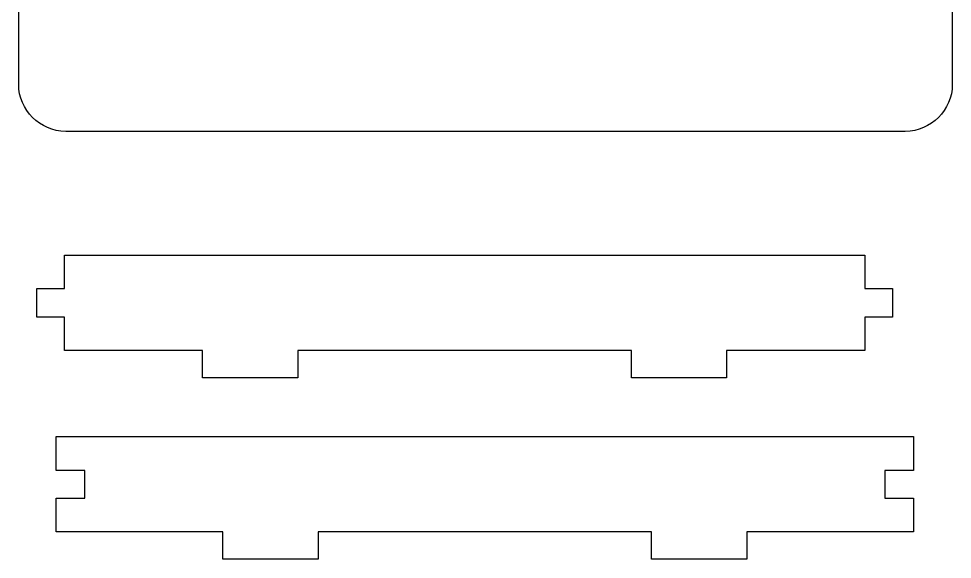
# Model space of a CAD drawing. Header units: millimetres. Extents: x 299 to 601, y 229 to 371.
# Drawn here: x 405.9 to 503.9, y 228.7 to 285.5 of the extents above; entities that cross this region are included whole.
import ezdxf

# ---------------------------------------------------------------- set-up
doc = ezdxf.new("R2010")
doc.units = ezdxf.units.MM
doc.layers.get('0').update_dxf_attribs({"linetype": 'CONTINUOUS', "true_color": 0xffffff})

msp = doc.modelspace()

# ---------------------------------------------------------------- linework, layer by layer
at = {"linetype": 'CONTINUOUS', "true_color": 0xffffff}
for points in [[(503.867, 286.332), (503.867, 285.17), (503.867, 284.09), (503.867, 283.095), (503.867, 282.187), (503.867, 281.372), (503.867, 280.652), (503.867, 280.035), (503.867, 279.52), (503.867, 279.112), (503.867, 278.815), (503.867, 278.635), (503.867, 278.575), (503.842, 278.07), (503.767, 277.582), (503.645, 277.107), (503.477, 276.655), (503.267, 276.222), (503.02, 275.815), (502.735, 275.435), (502.415, 275.082), (502.062, 274.762), (501.682, 274.477), (501.275, 274.23), (500.842, 274.02), (500.39, 273.852), (499.915, 273.73), (499.427, 273.655), (498.922, 273.63), (498.857, 273.63), (498.67, 273.63), (498.36, 273.63), (497.932, 273.63), (497.392, 273.63), (496.745, 273.63), (495.99, 273.63), (495.137, 273.63), (494.185, 273.63), (493.142, 273.63), (492.007, 273.63), (490.792, 273.63), (489.492, 273.63), (488.117, 273.63), (486.67, 273.63), (485.155, 273.63), (483.575, 273.63), (481.935, 273.63), (480.237, 273.63), (478.487, 273.63), (476.687, 273.63), (474.845, 273.63), (472.962, 273.63), (471.045, 273.63), (467.112, 273.63), (463.085, 273.63), (458.992, 273.63), (454.867, 273.63), (450.742, 273.63), (446.65, 273.63), (442.622, 273.63), (438.69, 273.63), (436.772, 273.63), (434.89, 273.63), (433.047, 273.63), (431.247, 273.63), (429.497, 273.63), (427.8, 273.63), (426.16, 273.63), (424.58, 273.63), (423.065, 273.63), (421.617, 273.63), (420.242, 273.63), (418.942, 273.63), (417.727, 273.63), (416.592, 273.63), (415.55, 273.63), (414.597, 273.63), (413.745, 273.63), (412.99, 273.63), (412.342, 273.63), (411.802, 273.63), (411.375, 273.63), (411.065, 273.63), (410.877, 273.63), (410.812, 273.63), (410.307, 273.655), (409.82, 273.73), (409.345, 273.852), (408.892, 274.02), (408.46, 274.23), (408.052, 274.477), (407.672, 274.762), (407.32, 275.082), (407, 275.435), (406.715, 275.815), (406.467, 276.222), (406.257, 276.655), (406.09, 277.107), (405.967, 277.582), (405.892, 278.07), (405.867, 278.575), (405.867, 278.635), (405.867, 278.815), (405.867, 279.112), (405.867, 279.52), (405.867, 280.035), (405.867, 280.652), (405.867, 281.372), (405.867, 282.187), (405.867, 283.095), (405.867, 284.09), (405.867, 285.17), (405.867, 286.332)], [(494.677, 257.145), (494.685, 257.145), (494.71, 257.145), (494.802, 257.145), (494.945, 257.145), (495.13, 257.145), (495.35, 257.145), (495.595, 257.145), (495.857, 257.145), (496.127, 257.145), (496.397, 257.145), (496.66, 257.145), (496.905, 257.145), (497.125, 257.145), (497.31, 257.145), (497.452, 257.145), (497.545, 257.145), (497.57, 257.145), (497.577, 257.145), (497.577, 257.137), (497.577, 257.112), (497.577, 257.07), (497.577, 257.015), (497.577, 256.867), (497.577, 256.677), (497.577, 256.45), (497.577, 256.195), (497.577, 255.925), (497.577, 255.645), (497.577, 255.365), (497.577, 255.095), (497.577, 254.84), (497.577, 254.615), (497.577, 254.422), (497.577, 254.275), (497.577, 254.22), (497.577, 254.177), (497.577, 254.152), (497.577, 254.145), (497.57, 254.145), (497.545, 254.145), (497.452, 254.145), (497.31, 254.145), (497.125, 254.145), (496.905, 254.145), (496.66, 254.145), (496.397, 254.145), (496.127, 254.145), (495.857, 254.145), (495.595, 254.145), (495.35, 254.145), (495.13, 254.145), (494.945, 254.145), (494.802, 254.145), (494.71, 254.145), (494.685, 254.145), (494.677, 254.145), (494.677, 254.135), (494.677, 254.105), (494.677, 254.057), (494.677, 253.995), (494.677, 253.915), (494.677, 253.822), (494.677, 253.597), (494.677, 253.332), (494.677, 253.037), (494.677, 252.722), (494.677, 252.395), (494.677, 252.067), (494.677, 251.752), (494.677, 251.457), (494.677, 251.192), (494.677, 250.967), (494.677, 250.875), (494.677, 250.795), (494.677, 250.732), (494.677, 250.685), (494.677, 250.655), (494.677, 250.645), (494.667, 250.645), (494.635, 250.645), (494.585, 250.645), (494.515, 250.645), (494.425, 250.645), (494.32, 250.645), (494.195, 250.645), (494.055, 250.645), (493.897, 250.645), (493.725, 250.645), (493.34, 250.645), (492.9, 250.645), (492.412, 250.645), (491.882, 250.645), (491.315, 250.645), (490.715, 250.645), (490.09, 250.645), (489.442, 250.645), (488.78, 250.645), (487.427, 250.645), (486.075, 250.645), (485.412, 250.645), (484.765, 250.645), (484.14, 250.645), (483.54, 250.645), (482.972, 250.645), (482.442, 250.645), (481.955, 250.645), (481.515, 250.645), (481.13, 250.645), (480.957, 250.645), (480.8, 250.645), (480.66, 250.645), (480.535, 250.645), (480.43, 250.645), (480.34, 250.645), (480.27, 250.645), (480.22, 250.645), (480.187, 250.645), (480.177, 250.645), (480.177, 250.637), (480.177, 250.612), (480.177, 250.522), (480.177, 250.38), (480.177, 250.195), (480.177, 249.977), (480.177, 249.735), (480.177, 249.475), (480.177, 249.207), (480.177, 248.94), (480.177, 248.68), (480.177, 248.437), (480.177, 248.22), (480.177, 248.035), (480.177, 247.892), (480.177, 247.802), (480.177, 247.777), (480.177, 247.77), (480.15, 247.77), (480.065, 247.77), (479.93, 247.77), (479.747, 247.77), (479.522, 247.77), (479.255, 247.77), (478.952, 247.77), (478.615, 247.77), (478.25, 247.77), (477.857, 247.77), (477.445, 247.77), (477.012, 247.77), (476.11, 247.77), (475.177, 247.77), (474.245, 247.77), (473.342, 247.77), (472.91, 247.77), (472.497, 247.77), (472.105, 247.77), (471.74, 247.77), (471.402, 247.77), (471.1, 247.77), (470.832, 247.77), (470.607, 247.77), (470.425, 247.77), (470.29, 247.77), (470.205, 247.77), (470.177, 247.77), (470.177, 247.777), (470.177, 247.802), (470.177, 247.892), (470.177, 248.035), (470.177, 248.22), (470.177, 248.437), (470.177, 248.68), (470.177, 248.94), (470.177, 249.207), (470.177, 249.475), (470.177, 249.735), (470.177, 249.977), (470.177, 250.195), (470.177, 250.38), (470.177, 250.522), (470.177, 250.612), (470.177, 250.637), (470.177, 250.645), (470.152, 250.645), (470.077, 250.645), (469.955, 250.645), (469.785, 250.645), (469.57, 250.645), (469.312, 250.645), (469.012, 250.645), (468.672, 250.645), (468.295, 250.645), (467.88, 250.645), (467.43, 250.645), (466.947, 250.645), (466.432, 250.645), (465.885, 250.645), (465.31, 250.645), (464.707, 250.645), (464.08, 250.645), (463.43, 250.645), (462.755, 250.645), (462.06, 250.645), (461.345, 250.645), (460.612, 250.645), (459.865, 250.645), (459.102, 250.645), (457.542, 250.645), (455.942, 250.645), (454.315, 250.645), (452.677, 250.645), (451.04, 250.645), (449.412, 250.645), (447.812, 250.645), (446.252, 250.645), (445.49, 250.645), (444.742, 250.645), (444.01, 250.645), (443.295, 250.645), (442.6, 250.645), (441.925, 250.645), (441.275, 250.645), (440.645, 250.645), (440.045, 250.645), (439.47, 250.645), (438.922, 250.645), (438.407, 250.645), (437.925, 250.645), (437.475, 250.645), (437.06, 250.645), (436.682, 250.645), (436.342, 250.645), (436.042, 250.645), (435.785, 250.645), (435.57, 250.645), (435.4, 250.645), (435.277, 250.645), (435.202, 250.645), (435.177, 250.645), (435.177, 250.637), (435.177, 250.612), (435.177, 250.522), (435.177, 250.38), (435.177, 250.195), (435.177, 249.977), (435.177, 249.735), (435.177, 249.475), (435.177, 249.207), (435.177, 248.94), (435.177, 248.68), (435.177, 248.437), (435.177, 248.22), (435.177, 248.035), (435.177, 247.892), (435.177, 247.802), (435.177, 247.777), (435.177, 247.77), (435.15, 247.77), (435.065, 247.77), (434.93, 247.77), (434.747, 247.77), (434.522, 247.77), (434.255, 247.77), (433.952, 247.77), (433.615, 247.77), (433.25, 247.77), (432.857, 247.77), (432.445, 247.77), (432.012, 247.77), (431.11, 247.77), (430.177, 247.77), (429.245, 247.77), (428.342, 247.77), (427.91, 247.77), (427.497, 247.77), (427.105, 247.77), (426.74, 247.77), (426.402, 247.77), (426.1, 247.77), (425.832, 247.77), (425.607, 247.77), (425.425, 247.77), (425.29, 247.77), (425.205, 247.77), (425.177, 247.77), (425.177, 247.777), (425.177, 247.802), (425.177, 247.892), (425.177, 248.035), (425.177, 248.22), (425.177, 248.437), (425.177, 248.68), (425.177, 248.94), (425.177, 249.207), (425.177, 249.475), (425.177, 249.735), (425.177, 249.977), (425.177, 250.195), (425.177, 250.38), (425.177, 250.522), (425.177, 250.612), (425.177, 250.637), (425.177, 250.645), (425.167, 250.645), (425.135, 250.645), (425.085, 250.645), (425.015, 250.645), (424.925, 250.645), (424.82, 250.645), (424.695, 250.645), (424.555, 250.645), (424.397, 250.645), (424.225, 250.645), (423.84, 250.645), (423.4, 250.645), (422.912, 250.645), (422.382, 250.645), (421.815, 250.645), (421.215, 250.645), (420.59, 250.645), (419.942, 250.645), (419.28, 250.645), (417.927, 250.645), (416.575, 250.645), (415.912, 250.645), (415.265, 250.645), (414.64, 250.645), (414.04, 250.645), (413.472, 250.645), (412.942, 250.645), (412.455, 250.645), (412.015, 250.645), (411.63, 250.645), (411.457, 250.645), (411.3, 250.645), (411.16, 250.645), (411.035, 250.645), (410.93, 250.645), (410.84, 250.645), (410.77, 250.645), (410.72, 250.645), (410.687, 250.645), (410.677, 250.645), (410.677, 250.655), (410.677, 250.685), (410.677, 250.732), (410.677, 250.795), (410.677, 250.875), (410.677, 250.967), (410.677, 251.192), (410.677, 251.457), (410.677, 251.752), (410.677, 252.067), (410.677, 252.395), (410.677, 252.722), (410.677, 253.037), (410.677, 253.332), (410.677, 253.597), (410.677, 253.822), (410.677, 253.915), (410.677, 253.995), (410.677, 254.057), (410.677, 254.105), (410.677, 254.135), (410.677, 254.145), (410.67, 254.145), (410.645, 254.145), (410.552, 254.145), (410.41, 254.145), (410.225, 254.145), (410.005, 254.145), (409.76, 254.145), (409.497, 254.145), (409.227, 254.145), (408.957, 254.145), (408.695, 254.145), (408.45, 254.145), (408.23, 254.145), (408.045, 254.145), (407.902, 254.145), (407.81, 254.145), (407.785, 254.145), (407.777, 254.145), (407.777, 254.152), (407.777, 254.177), (407.777, 254.22), (407.777, 254.275), (407.777, 254.422), (407.777, 254.615), (407.777, 254.84), (407.777, 255.095), (407.777, 255.365), (407.777, 255.645), (407.777, 255.925), (407.777, 256.195), (407.777, 256.45), (407.777, 256.677), (407.777, 256.867), (407.777, 257.015), (407.777, 257.07), (407.777, 257.112), (407.777, 257.137), (407.777, 257.145), (407.785, 257.145), (407.81, 257.145), (407.902, 257.145), (408.045, 257.145), (408.23, 257.145), (408.45, 257.145), (408.695, 257.145), (408.957, 257.145), (409.227, 257.145), (409.497, 257.145), (409.76, 257.145), (410.005, 257.145), (410.225, 257.145), (410.41, 257.145), (410.552, 257.145), (410.645, 257.145), (410.67, 257.145), (410.677, 257.145), (410.677, 257.155), (410.677, 257.185), (410.677, 257.232), (410.677, 257.295), (410.677, 257.375), (410.677, 257.467), (410.677, 257.692), (410.677, 257.957), (410.677, 258.252), (410.677, 258.567), (410.677, 258.895), (410.677, 259.222), (410.677, 259.537), (410.677, 259.832), (410.677, 260.097), (410.677, 260.322), (410.677, 260.415), (410.677, 260.495), (410.677, 260.557), (410.677, 260.605), (410.677, 260.635), (410.677, 260.645), (410.737, 260.645), (410.917, 260.645), (411.215, 260.645), (411.62, 260.645), (412.135, 260.645), (412.755, 260.645), (413.472, 260.645), (414.287, 260.645), (415.192, 260.645), (416.19, 260.645), (417.27, 260.645), (418.43, 260.645), (419.667, 260.645), (420.977, 260.645), (422.357, 260.645), (423.802, 260.645), (425.31, 260.645), (426.872, 260.645), (428.492, 260.645), (430.16, 260.645), (431.875, 260.645), (433.63, 260.645), (437.255, 260.645), (441.002, 260.645), (444.842, 260.645), (448.745, 260.645), (452.677, 260.645), (456.61, 260.645), (460.512, 260.645), (464.352, 260.645), (468.1, 260.645), (471.725, 260.645), (473.48, 260.645), (475.195, 260.645), (476.862, 260.645), (478.482, 260.645), (480.045, 260.645), (481.552, 260.645), (482.997, 260.645), (484.377, 260.645), (485.687, 260.645), (486.925, 260.645), (488.085, 260.645), (489.165, 260.645), (490.162, 260.645), (491.067, 260.645), (491.882, 260.645), (492.6, 260.645), (493.22, 260.645), (493.735, 260.645), (494.14, 260.645), (494.437, 260.645), (494.617, 260.645), (494.677, 260.645), (494.677, 260.635), (494.677, 260.605), (494.677, 260.557), (494.677, 260.495), (494.677, 260.415), (494.677, 260.322), (494.677, 260.097), (494.677, 259.832), (494.677, 259.537), (494.677, 259.222), (494.677, 258.895), (494.677, 258.567), (494.677, 258.252), (494.677, 257.957), (494.677, 257.692), (494.677, 257.467), (494.677, 257.375), (494.677, 257.295), (494.677, 257.232), (494.677, 257.185), (494.677, 257.155), (494.677, 257.145)], [(437.295, 231.595), (437.295, 231.587), (437.295, 231.562), (437.295, 231.472), (437.295, 231.33), (437.295, 231.145), (437.295, 230.927), (437.295, 230.685), (437.295, 230.425), (437.295, 230.157), (437.295, 229.89), (437.295, 229.63), (437.295, 229.387), (437.295, 229.17), (437.295, 228.985), (437.295, 228.842), (437.295, 228.752), (437.295, 228.727), (437.295, 228.72), (437.267, 228.72), (437.182, 228.72), (437.047, 228.72), (436.865, 228.72), (436.64, 228.72), (436.372, 228.72), (436.07, 228.72), (435.732, 228.72), (435.367, 228.72), (434.975, 228.72), (434.562, 228.72), (434.13, 228.72), (433.227, 228.72), (432.295, 228.72), (431.362, 228.72), (430.46, 228.72), (430.027, 228.72), (429.615, 228.72), (429.222, 228.72), (428.857, 228.72), (428.52, 228.72), (428.217, 228.72), (427.95, 228.72), (427.725, 228.72), (427.542, 228.72), (427.407, 228.72), (427.322, 228.72), (427.295, 228.72), (427.295, 228.727), (427.295, 228.752), (427.295, 228.842), (427.295, 228.985), (427.295, 229.17), (427.295, 229.387), (427.295, 229.63), (427.295, 229.89), (427.295, 230.157), (427.295, 230.425), (427.295, 230.685), (427.295, 230.927), (427.295, 231.145), (427.295, 231.33), (427.295, 231.472), (427.295, 231.562), (427.295, 231.587), (427.295, 231.595), (427.282, 231.595), (427.245, 231.595), (427.182, 231.595), (427.097, 231.595), (426.99, 231.595), (426.862, 231.595), (426.712, 231.595), (426.542, 231.595), (426.355, 231.595), (426.147, 231.595), (425.922, 231.595), (425.68, 231.595), (425.422, 231.595), (425.15, 231.595), (424.56, 231.595), (423.92, 231.595), (423.235, 231.595), (422.512, 231.595), (421.757, 231.595), (420.977, 231.595), (420.177, 231.595), (418.545, 231.595), (416.912, 231.595), (416.112, 231.595), (415.332, 231.595), (414.577, 231.595), (413.855, 231.595), (413.17, 231.595), (412.53, 231.595), (411.94, 231.595), (411.667, 231.595), (411.41, 231.595), (411.167, 231.595), (410.942, 231.595), (410.735, 231.595), (410.547, 231.595), (410.377, 231.595), (410.227, 231.595), (410.097, 231.595), (409.992, 231.595), (409.907, 231.595), (409.845, 231.595), (409.807, 231.595), (409.795, 231.595), (409.795, 231.605), (409.795, 231.635), (409.795, 231.682), (409.795, 231.747), (409.795, 231.827), (409.795, 231.922), (409.795, 232.15), (409.795, 232.417), (409.795, 232.717), (409.795, 233.04), (409.795, 233.37), (409.795, 233.7), (409.795, 234.022), (409.795, 234.322), (409.795, 234.59), (409.795, 234.817), (409.795, 234.912), (409.795, 234.992), (409.795, 235.057), (409.795, 235.105), (409.795, 235.135), (409.795, 235.145), (409.802, 235.145), (409.827, 235.145), (409.87, 235.145), (409.925, 235.145), (410.072, 235.145), (410.265, 235.145), (410.49, 235.145), (410.745, 235.145), (411.015, 235.145), (411.295, 235.145), (411.575, 235.145), (411.845, 235.145), (412.1, 235.145), (412.327, 235.145), (412.517, 235.145), (412.665, 235.145), (412.72, 235.145), (412.762, 235.145), (412.787, 235.145), (412.795, 235.145), (412.795, 235.152), (412.795, 235.177), (412.795, 235.27), (412.795, 235.412), (412.795, 235.597), (412.795, 235.817), (412.795, 236.062), (412.795, 236.325), (412.795, 236.595), (412.795, 236.865), (412.795, 237.127), (412.795, 237.372), (412.795, 237.592), (412.795, 237.777), (412.795, 237.92), (412.795, 238.012), (412.795, 238.037), (412.795, 238.045), (412.787, 238.045), (412.762, 238.045), (412.72, 238.045), (412.665, 238.045), (412.517, 238.045), (412.327, 238.045), (412.1, 238.045), (411.845, 238.045), (411.575, 238.045), (411.295, 238.045), (411.015, 238.045), (410.745, 238.045), (410.49, 238.045), (410.265, 238.045), (410.072, 238.045), (409.925, 238.045), (409.87, 238.045), (409.827, 238.045), (409.802, 238.045), (409.795, 238.045), (409.795, 238.055), (409.795, 238.085), (409.795, 238.132), (409.795, 238.197), (409.795, 238.277), (409.795, 238.372), (409.795, 238.6), (409.795, 238.867), (409.795, 239.167), (409.795, 239.49), (409.795, 239.82), (409.795, 240.15), (409.795, 240.472), (409.795, 240.772), (409.795, 241.04), (409.795, 241.267), (409.795, 241.362), (409.795, 241.442), (409.795, 241.507), (409.795, 241.555), (409.795, 241.585), (409.795, 241.595), (409.86, 241.595), (410.052, 241.595), (410.37, 241.595), (410.805, 241.595), (411.357, 241.595), (412.02, 241.595), (412.79, 241.595), (413.662, 241.595), (414.635, 241.595), (415.7, 241.595), (416.857, 241.595), (418.1, 241.595), (419.427, 241.595), (420.83, 241.595), (422.31, 241.595), (423.857, 241.595), (425.472, 241.595), (427.147, 241.595), (428.882, 241.595), (430.67, 241.595), (432.505, 241.595), (434.387, 241.595), (436.31, 241.595), (438.272, 241.595), (442.287, 241.595), (446.402, 241.595), (450.582, 241.595), (454.795, 241.595), (459.007, 241.595), (463.187, 241.595), (467.302, 241.595), (471.317, 241.595), (473.28, 241.595), (475.202, 241.595), (477.085, 241.595), (478.92, 241.595), (480.707, 241.595), (482.442, 241.595), (484.117, 241.595), (485.732, 241.595), (487.28, 241.595), (488.76, 241.595), (490.162, 241.595), (491.49, 241.595), (492.732, 241.595), (493.89, 241.595), (494.955, 241.595), (495.927, 241.595), (496.8, 241.595), (497.57, 241.595), (498.232, 241.595), (498.785, 241.595), (499.22, 241.595), (499.537, 241.595), (499.73, 241.595), (499.795, 241.595), (499.795, 241.585), (499.795, 241.555), (499.795, 241.507), (499.795, 241.442), (499.795, 241.362), (499.795, 241.267), (499.795, 241.04), (499.795, 240.772), (499.795, 240.472), (499.795, 240.15), (499.795, 239.82), (499.795, 239.49), (499.795, 239.167), (499.795, 238.867), (499.795, 238.6), (499.795, 238.372), (499.795, 238.277), (499.795, 238.197), (499.795, 238.132), (499.795, 238.085), (499.795, 238.055), (499.795, 238.045), (499.787, 238.045), (499.762, 238.045), (499.72, 238.045), (499.665, 238.045), (499.517, 238.045), (499.327, 238.045), (499.1, 238.045), (498.845, 238.045), (498.575, 238.045), (498.295, 238.045), (498.015, 238.045), (497.745, 238.045), (497.49, 238.045), (497.265, 238.045), (497.072, 238.045), (496.925, 238.045), (496.87, 238.045), (496.827, 238.045), (496.802, 238.045), (496.795, 238.045), (496.795, 238.037), (496.795, 238.012), (496.795, 237.92), (496.795, 237.777), (496.795, 237.592), (496.795, 237.372), (496.795, 237.127), (496.795, 236.865), (496.795, 236.595), (496.795, 236.325), (496.795, 236.062), (496.795, 235.817), (496.795, 235.597), (496.795, 235.412), (496.795, 235.27), (496.795, 235.177), (496.795, 235.152), (496.795, 235.145), (496.802, 235.145), (496.827, 235.145), (496.87, 235.145), (496.925, 235.145), (497.072, 235.145), (497.265, 235.145), (497.49, 235.145), (497.745, 235.145), (498.015, 235.145), (498.295, 235.145), (498.575, 235.145), (498.845, 235.145), (499.1, 235.145), (499.327, 235.145), (499.517, 235.145), (499.665, 235.145), (499.72, 235.145), (499.762, 235.145), (499.787, 235.145), (499.795, 235.145), (499.795, 235.135), (499.795, 235.105), (499.795, 235.057), (499.795, 234.992), (499.795, 234.912), (499.795, 234.817), (499.795, 234.59), (499.795, 234.322), (499.795, 234.022), (499.795, 233.7), (499.795, 233.37), (499.795, 233.04), (499.795, 232.717), (499.795, 232.417), (499.795, 232.15), (499.795, 231.922), (499.795, 231.827), (499.795, 231.747), (499.795, 231.682), (499.795, 231.635), (499.795, 231.605), (499.795, 231.595), (499.782, 231.595), (499.745, 231.595), (499.682, 231.595), (499.597, 231.595), (499.49, 231.595), (499.362, 231.595), (499.212, 231.595), (499.042, 231.595), (498.855, 231.595), (498.647, 231.595), (498.422, 231.595), (498.18, 231.595), (497.922, 231.595), (497.65, 231.595), (497.06, 231.595), (496.42, 231.595), (495.735, 231.595), (495.012, 231.595), (494.257, 231.595), (493.477, 231.595), (492.677, 231.595), (491.045, 231.595), (489.412, 231.595), (488.612, 231.595), (487.832, 231.595), (487.077, 231.595), (486.355, 231.595), (485.67, 231.595), (485.03, 231.595), (484.44, 231.595), (484.167, 231.595), (483.91, 231.595), (483.667, 231.595), (483.442, 231.595), (483.235, 231.595), (483.047, 231.595), (482.877, 231.595), (482.727, 231.595), (482.597, 231.595), (482.492, 231.595), (482.407, 231.595), (482.345, 231.595), (482.307, 231.595), (482.295, 231.595), (482.295, 231.587), (482.295, 231.562), (482.295, 231.472), (482.295, 231.33), (482.295, 231.145), (482.295, 230.927), (482.295, 230.685), (482.295, 230.425), (482.295, 230.157), (482.295, 229.89), (482.295, 229.63), (482.295, 229.387), (482.295, 229.17), (482.295, 228.985), (482.295, 228.842), (482.295, 228.752), (482.295, 228.727), (482.295, 228.72), (482.267, 228.72), (482.182, 228.72), (482.047, 228.72), (481.865, 228.72), (481.64, 228.72), (481.372, 228.72), (481.07, 228.72), (480.732, 228.72), (480.367, 228.72), (479.975, 228.72), (479.562, 228.72), (479.13, 228.72), (478.227, 228.72), (477.295, 228.72), (476.362, 228.72), (475.46, 228.72), (475.027, 228.72), (474.615, 228.72), (474.222, 228.72), (473.857, 228.72), (473.52, 228.72), (473.217, 228.72), (472.95, 228.72), (472.725, 228.72), (472.542, 228.72), (472.407, 228.72), (472.322, 228.72), (472.295, 228.72), (472.295, 228.727), (472.295, 228.752), (472.295, 228.842), (472.295, 228.985), (472.295, 229.17), (472.295, 229.387), (472.295, 229.63), (472.295, 229.89), (472.295, 230.157), (472.295, 230.425), (472.295, 230.685), (472.295, 230.927), (472.295, 231.145), (472.295, 231.33), (472.295, 231.472), (472.295, 231.562), (472.295, 231.587), (472.295, 231.595), (472.27, 231.595), (472.195, 231.595), (472.072, 231.595), (471.902, 231.595), (471.687, 231.595), (471.43, 231.595), (471.13, 231.595), (470.79, 231.595), (470.412, 231.595), (469.997, 231.595), (469.547, 231.595), (469.065, 231.595), (468.55, 231.595), (468.002, 231.595), (467.427, 231.595), (466.825, 231.595), (466.197, 231.595), (465.547, 231.595), (464.872, 231.595), (464.177, 231.595), (463.462, 231.595), (462.73, 231.595), (461.982, 231.595), (461.22, 231.595), (459.66, 231.595), (458.06, 231.595), (456.432, 231.595), (454.795, 231.595), (453.157, 231.595), (451.53, 231.595), (449.93, 231.595), (448.37, 231.595), (447.607, 231.595), (446.86, 231.595), (446.127, 231.595), (445.412, 231.595), (444.717, 231.595), (444.042, 231.595), (443.392, 231.595), (442.762, 231.595), (442.162, 231.595), (441.587, 231.595), (441.04, 231.595), (440.525, 231.595), (440.042, 231.595), (439.592, 231.595), (439.177, 231.595), (438.8, 231.595), (438.46, 231.595), (438.16, 231.595), (437.902, 231.595), (437.687, 231.595), (437.517, 231.595), (437.395, 231.595), (437.32, 231.595), (437.295, 231.595)]]:
    msp.add_lwpolyline(points, dxfattribs=at)

doc.saveas('drawing.dxf')
